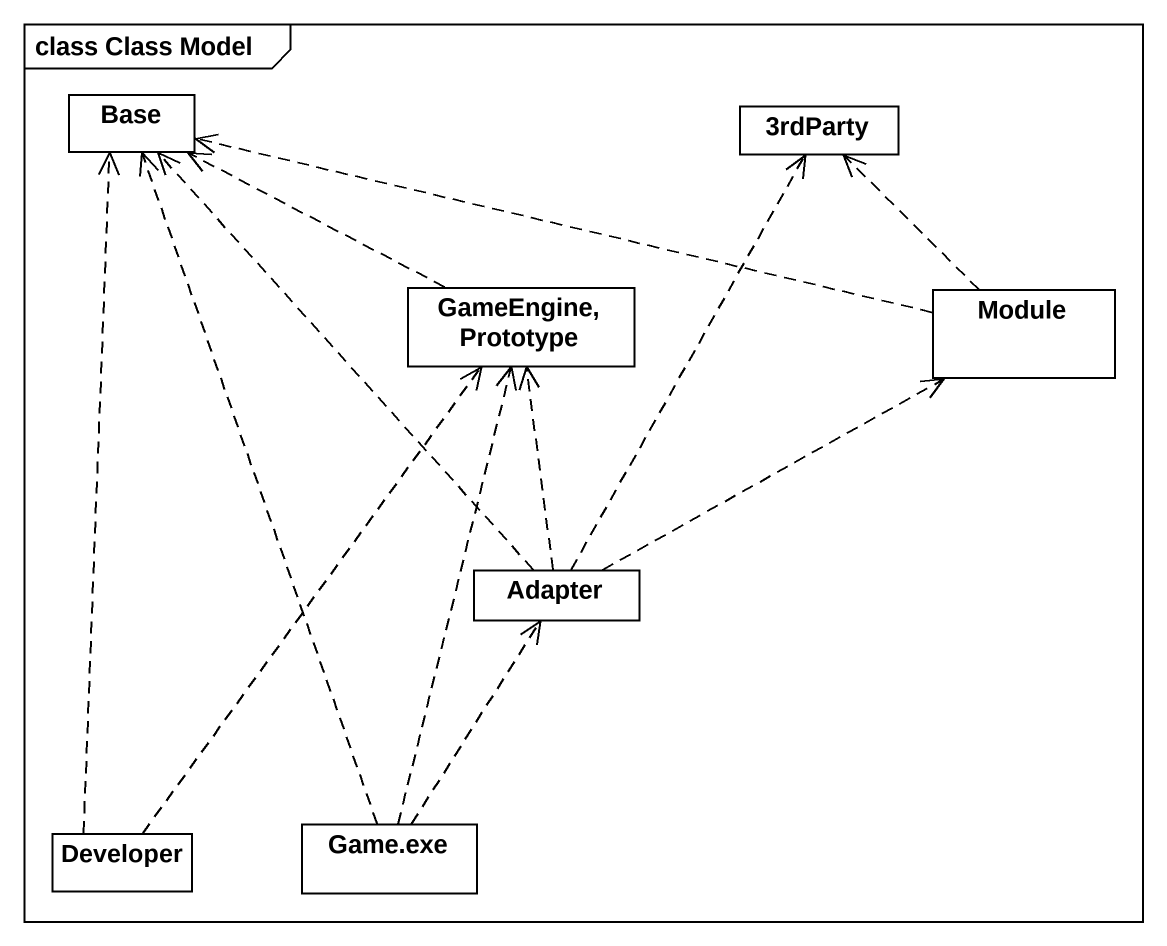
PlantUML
@startuml
mainframe class Class Model
rectangle Base
rectangle "3rdParty" as r3rdParty
rectangle "GameEngine, Prototype" as GameEngine_Prototype
rectangle Module
rectangle Adapter
rectangle Developer
rectangle "Game.exe" as Game_exe
GameEngine_Prototype .left.> Base
Module .left.> Base
Module .up.> r3rdParty
Adapter .up.> Base
Adapter .up.> r3rdParty
Adapter .up.> GameEngine_Prototype
Adapter .right.> Module
Developer .up.> Base
Developer .up.> GameEngine_Prototype
Game_exe .up.> Base
Game_exe .up.> GameEngine_Prototype
Game_exe .up.> Adapter
@enduml
